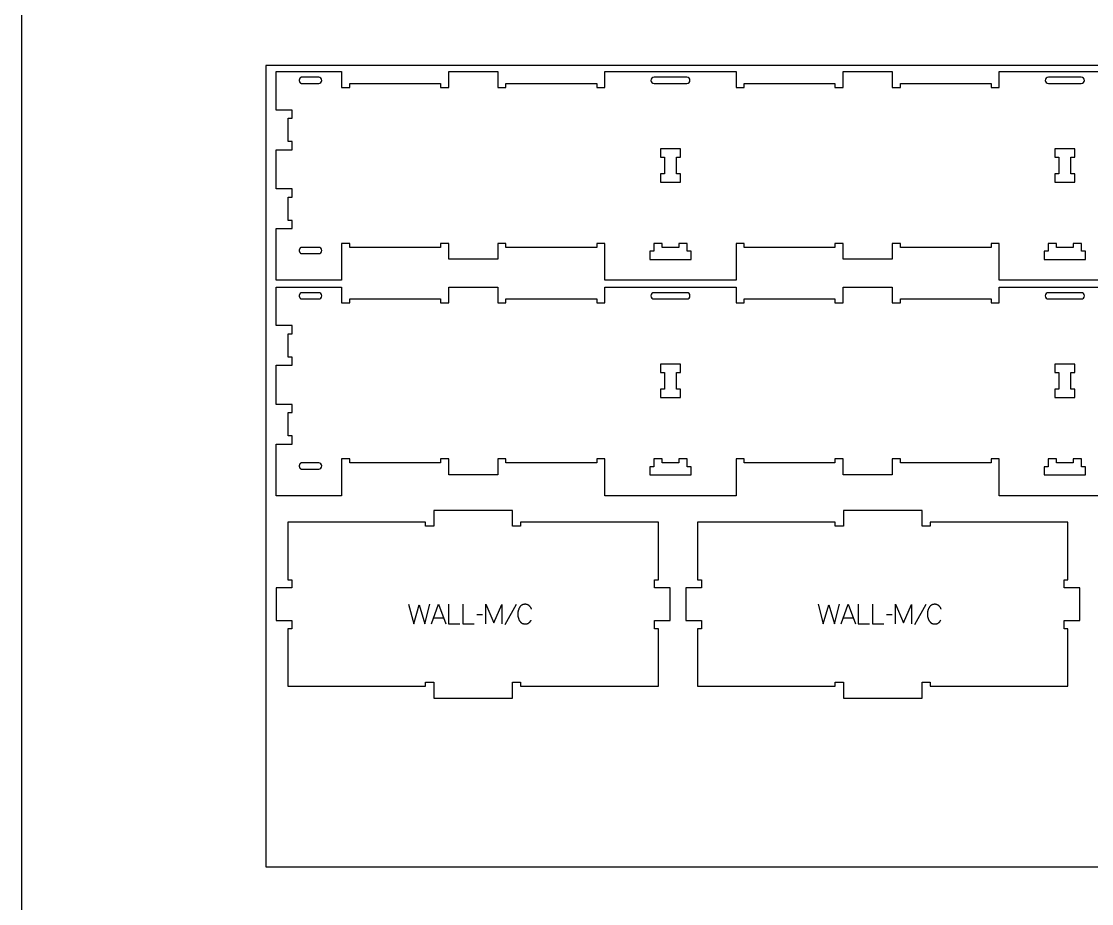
# Model space of a CAD drawing. Extents: x -37379 to -34195, y -10461 to -4867.
# Drawn here: x -37379 to -35751, y -8167 to -6824 of the extents above; entities that cross this region are included whole.
import ezdxf

# ---------------------------------------------------------------- set-up
doc = ezdxf.new("R2010")
doc.units = 0
for name, color, linetype in [('0_SHEET_SPRUCEPLY_2440X122', 1, 'CONTINUOUS'), ('1_ANYTOOL_1MMDEEP_LABELS_S', 2, 'CONTINUOUS'), ('3_ANYTOOL_CUTTHROUGH_INSID', 4, 'CONTINUOUS'), ('4_ANYTOOL_CUTTHROUGH_OUTSI', 5, 'CONTINUOUS'), ('DONOTCUT', 18, 'CONTINUOUS')]:
    doc.layers.add(name, color=color, linetype=linetype)

msp = doc.modelspace()

# ---------------------------------------------------------------- linework, layer by layer
at = {"layer": '0_SHEET_SPRUCEPLY_2440X122'}
msp.add_lwpolyline([(-37007, -6891.2), (-37007, -8111.2), (-34567, -8111.2), (-34567, -6891.2)], close=True, dxfattribs=at)
at = {"layer": '1_ANYTOOL_1MMDEEP_LABELS_S'}
for points in [[(-36789.7, -7711.5), (-36781.9, -7741.5), (-36773.5, -7712.4), (-36765, -7741.5), (-36757.5, -7711.5)], [(-36754.9, -7741.5), (-36744.1, -7711.5), (-36733, -7741.5)], [(-36728.7, -7711.5), (-36728.7, -7741.5), (-36711.6, -7741.5)], [(-36706.9, -7711.5), (-36706.9, -7741.5), (-36689.8, -7741.5)], [(-36672, -7741.5), (-36672, -7711.5), (-36660, -7739.9), (-36648, -7711.6), (-36648, -7741.5)], [(-36626.2, -7712), (-36643.3, -7742.7)], [(-36602.5, -7719), (-36602.7, -7718.6), (-36602.9, -7718.2), (-36603.1, -7717.8), (-36603.3, -7717.4), (-36603.5, -7717.1), (-36603.7, -7716.7), (-36603.9, -7716.4), (-36604.1, -7716), (-36604.3, -7715.7), (-36604.6, -7715.4), (-36604.9, -7715), (-36605.1, -7714.7), (-36605.4, -7714.4), (-36605.7, -7714.2), (-36606, -7713.9), (-36606.3, -7713.6), (-36606.5, -7713.5), (-36606.6, -7713.4), (-36606.8, -7713.2), (-36606.9, -7713.1), (-36607.1, -7713), (-36607.3, -7712.9), (-36607.4, -7712.8), (-36607.6, -7712.7), (-36607.8, -7712.6), (-36608, -7712.5), (-36608.2, -7712.4), (-36608.3, -7712.3), (-36608.5, -7712.2), (-36608.7, -7712.2), (-36608.9, -7712.1), (-36609.1, -7712), (-36609.3, -7712), (-36609.5, -7711.9), (-36609.7, -7711.8), (-36609.9, -7711.8), (-36610.1, -7711.7), (-36610.3, -7711.7), (-36610.5, -7711.7), (-36610.7, -7711.6), (-36610.9, -7711.6), (-36611.1, -7711.6), (-36611.3, -7711.5), (-36611.5, -7711.5), (-36611.7, -7711.5), (-36612, -7711.5), (-36612.2, -7711.5), (-36612.4, -7711.5), (-36612.7, -7711.5), (-36613.1, -7711.5), (-36613.4, -7711.5), (-36613.7, -7711.6), (-36614.1, -7711.6), (-36614.4, -7711.7), (-36614.7, -7711.7), (-36615, -7711.8), (-36615.3, -7711.9), (-36615.6, -7711.9), (-36615.9, -7712), (-36616.2, -7712.1), (-36616.4, -7712.3), (-36616.6, -7712.3), (-36616.7, -7712.4), (-36616.9, -7712.4), (-36617, -7712.5), (-36617.1, -7712.6), (-36617.3, -7712.7), (-36617.4, -7712.7), (-36617.5, -7712.8), (-36617.6, -7712.9), (-36617.8, -7713), (-36617.9, -7713.1), (-36618, -7713.1), (-36618.1, -7713.2), (-36618.3, -7713.3), (-36618.5, -7713.5), (-36618.7, -7713.7), (-36618.9, -7713.9), (-36619.2, -7714.1), (-36619.4, -7714.4), (-36619.6, -7714.6), (-36619.8, -7714.8), (-36620, -7715.1), (-36620.2, -7715.3), (-36620.4, -7715.6), (-36620.6, -7715.9), (-36620.7, -7716.2), (-36621.1, -7716.8), (-36621.4, -7717.4), (-36621.7, -7718), (-36622, -7718.6), (-36622.2, -7719.2), (-36622.5, -7719.8), (-36622.7, -7720.5), (-36622.8, -7721.1), (-36623, -7721.8), (-36623.2, -7722.4), (-36623.3, -7723.1), (-36623.4, -7723.7), (-36623.5, -7724.4), (-36623.5, -7725.1), (-36623.5, -7725.8), (-36623.5, -7726.5), (-36623.5, -7727.2), (-36623.5, -7727.9), (-36623.4, -7728.6), (-36623.4, -7729.2), (-36623.3, -7729.9), (-36623.1, -7730.6), (-36623, -7731.2), (-36622.9, -7731.5), (-36622.8, -7731.9), (-36622.7, -7732.2), (-36622.6, -7732.5), (-36622.5, -7732.8), (-36622.4, -7733.1), (-36622.3, -7733.5), (-36622.2, -7733.8), (-36621.9, -7734.4), (-36621.7, -7735), (-36621.4, -7735.6), (-36621, -7736.2), (-36620.7, -7736.8), (-36620.5, -7737.1), (-36620.3, -7737.4), (-36620.1, -7737.6), (-36619.9, -7737.9), (-36619.7, -7738.1), (-36619.5, -7738.4), (-36619.3, -7738.6), (-36619.1, -7738.8), (-36618.9, -7739.1), (-36618.6, -7739.3), (-36618.4, -7739.5), (-36618.3, -7739.6), (-36618.1, -7739.7), (-36618, -7739.7), (-36617.9, -7739.8), (-36617.8, -7739.9), (-36617.6, -7740), (-36617.5, -7740.1), (-36617.4, -7740.2), (-36617.3, -7740.2), (-36617.1, -7740.3), (-36617, -7740.4), (-36616.8, -7740.5), (-36616.6, -7740.6), (-36616.3, -7740.7), (-36616, -7740.8), (-36615.7, -7740.9), (-36615.4, -7741), (-36615.1, -7741.1), (-36614.8, -7741.2), (-36614.5, -7741.3), (-36614.1, -7741.3), (-36613.8, -7741.4), (-36613.5, -7741.4), (-36613.1, -7741.4), (-36612.8, -7741.5), (-36612.4, -7741.5), (-36612.1, -7741.5), (-36611.7, -7741.5), (-36611.3, -7741.5), (-36611.1, -7741.4), (-36610.9, -7741.4), (-36610.8, -7741.4), (-36610.6, -7741.4), (-36610.4, -7741.4), (-36610.2, -7741.3), (-36610.1, -7741.3), (-36609.9, -7741.3), (-36609.7, -7741.2), (-36609.5, -7741.2), (-36609.4, -7741.1), (-36609.2, -7741.1), (-36609.1, -7741), (-36608.9, -7741), (-36608.7, -7740.9), (-36608.6, -7740.9), (-36608.4, -7740.8), (-36608.3, -7740.7), (-36608.1, -7740.6), (-36608, -7740.6), (-36607.8, -7740.5), (-36607.7, -7740.4), (-36607.5, -7740.3), (-36607.4, -7740.2), (-36607.2, -7740.1), (-36607.1, -7740.1), (-36607, -7740), (-36606.8, -7739.9), (-36606.6, -7739.7), (-36606.3, -7739.4), (-36606.1, -7739.2), (-36605.8, -7739), (-36605.6, -7738.7), (-36605.3, -7738.5), (-36605.1, -7738.3), (-36604.9, -7738), (-36604.6, -7737.7), (-36604.4, -7737.5), (-36604.2, -7737.2), (-36604, -7736.9), (-36603.8, -7736.6), (-36603.6, -7736.3), (-36603.4, -7736), (-36603.2, -7735.7)], [(-36166.5, -7711.5), (-36158.8, -7741.5), (-36150.3, -7712.4), (-36141.8, -7741.5), (-36134.3, -7711.5)], [(-36131.8, -7741.5), (-36120.9, -7711.5), (-36109.8, -7741.5)], [(-36105.5, -7711.5), (-36105.5, -7741.5), (-36088.4, -7741.5)], [(-36083.7, -7711.5), (-36083.7, -7741.5), (-36066.6, -7741.5)], [(-36048.8, -7741.5), (-36048.8, -7711.5), (-36036.8, -7739.9), (-36024.8, -7711.6), (-36024.8, -7741.5)], [(-36003, -7712), (-36020.2, -7742.7)], [(-35979.4, -7719), (-35979.5, -7718.6), (-35979.7, -7718.2), (-35979.9, -7717.8), (-35980.1, -7717.4), (-35980.3, -7717.1), (-35980.5, -7716.7), (-35980.7, -7716.4), (-35980.9, -7716), (-35981.2, -7715.7), (-35981.4, -7715.4), (-35981.7, -7715), (-35981.9, -7714.7), (-35982.2, -7714.4), (-35982.5, -7714.2), (-35982.8, -7713.9), (-35983.1, -7713.6), (-35983.3, -7713.5), (-35983.4, -7713.4), (-35983.6, -7713.2), (-35983.7, -7713.1), (-35983.9, -7713), (-35984.1, -7712.9), (-35984.3, -7712.8), (-35984.4, -7712.7), (-35984.6, -7712.6), (-35984.8, -7712.5), (-35985, -7712.4), (-35985.1, -7712.3), (-35985.3, -7712.2), (-35985.5, -7712.2), (-35985.7, -7712.1), (-35985.9, -7712), (-35986.1, -7712), (-35986.3, -7711.9), (-35986.5, -7711.8), (-35986.7, -7711.8), (-35986.9, -7711.7), (-35987.1, -7711.7), (-35987.3, -7711.7), (-35987.5, -7711.6), (-35987.7, -7711.6), (-35987.9, -7711.6), (-35988.1, -7711.5), (-35988.3, -7711.5), (-35988.5, -7711.5), (-35988.8, -7711.5), (-35989, -7711.5), (-35989.2, -7711.5), (-35989.6, -7711.5), (-35989.9, -7711.5), (-35990.2, -7711.5), (-35990.6, -7711.6), (-35990.9, -7711.6), (-35991.2, -7711.7), (-35991.5, -7711.7), (-35991.8, -7711.8), (-35992.1, -7711.9), (-35992.4, -7711.9), (-35992.7, -7712), (-35993, -7712.1), (-35993.3, -7712.3), (-35993.4, -7712.3), (-35993.5, -7712.4), (-35993.7, -7712.4), (-35993.8, -7712.5), (-35993.9, -7712.6), (-35994.1, -7712.7), (-35994.2, -7712.7), (-35994.3, -7712.8), (-35994.4, -7712.9), (-35994.6, -7713), (-35994.7, -7713.1), (-35994.8, -7713.1), (-35994.9, -7713.2), (-35995.1, -7713.3), (-35995.3, -7713.5), (-35995.5, -7713.7), (-35995.8, -7713.9), (-35996, -7714.1), (-35996.2, -7714.4), (-35996.4, -7714.6), (-35996.6, -7714.8), (-35996.8, -7715.1), (-35997, -7715.3), (-35997.2, -7715.6), (-35997.4, -7715.9), (-35997.5, -7716.2), (-35997.9, -7716.8), (-35998.2, -7717.4), (-35998.5, -7718), (-35998.8, -7718.6), (-35999, -7719.2), (-35999.3, -7719.8), (-35999.5, -7720.5), (-35999.7, -7721.1), (-35999.8, -7721.8), (-36000, -7722.4), (-36000.1, -7723.1), (-36000.2, -7723.7), (-36000.3, -7724.4), (-36000.3, -7725.1), (-36000.3, -7725.8), (-36000.4, -7726.5), (-36000.3, -7727.2), (-36000.3, -7727.9), (-36000.3, -7728.6), (-36000.2, -7729.2), (-36000.1, -7729.9), (-36000, -7730.6), (-35999.8, -7731.2), (-35999.7, -7731.5), (-35999.6, -7731.9), (-35999.5, -7732.2), (-35999.5, -7732.5), (-35999.3, -7732.8), (-35999.2, -7733.1), (-35999.1, -7733.5), (-35999, -7733.8), (-35998.8, -7734.4), (-35998.5, -7735), (-35998.2, -7735.6), (-35997.8, -7736.2), (-35997.5, -7736.8), (-35997.3, -7737.1), (-35997.1, -7737.4), (-35996.9, -7737.6), (-35996.7, -7737.9), (-35996.5, -7738.1), (-35996.3, -7738.4), (-35996.1, -7738.6), (-35995.9, -7738.8), (-35995.7, -7739.1), (-35995.4, -7739.3), (-35995.2, -7739.5), (-35995.1, -7739.6), (-35995, -7739.7), (-35994.8, -7739.7), (-35994.7, -7739.8), (-35994.6, -7739.9), (-35994.4, -7740), (-35994.3, -7740.1), (-35994.2, -7740.2), (-35994.1, -7740.2), (-35993.9, -7740.3), (-35993.8, -7740.4), (-35993.6, -7740.5), (-35993.4, -7740.6), (-35993.1, -7740.7), (-35992.8, -7740.8), (-35992.5, -7740.9), (-35992.2, -7741), (-35991.9, -7741.1), (-35991.6, -7741.2), (-35991.3, -7741.3), (-35990.9, -7741.3), (-35990.6, -7741.4), (-35990.3, -7741.4), (-35989.9, -7741.4), (-35989.6, -7741.5), (-35989.2, -7741.5), (-35988.9, -7741.5), (-35988.5, -7741.5), (-35988.1, -7741.5), (-35987.9, -7741.4), (-35987.7, -7741.4), (-35987.6, -7741.4), (-35987.4, -7741.4), (-35987.2, -7741.4), (-35987, -7741.3), (-35986.9, -7741.3), (-35986.7, -7741.3), (-35986.5, -7741.2), (-35986.3, -7741.2), (-35986.2, -7741.1), (-35986, -7741.1), (-35985.9, -7741), (-35985.7, -7741), (-35985.5, -7740.9), (-35985.4, -7740.9), (-35985.2, -7740.8), (-35985.1, -7740.7), (-35984.9, -7740.6), (-35984.8, -7740.6), (-35984.6, -7740.5), (-35984.5, -7740.4), (-35984.3, -7740.3), (-35984.2, -7740.2), (-35984, -7740.1), (-35983.9, -7740.1), (-35983.8, -7740), (-35983.6, -7739.9), (-35983.4, -7739.7), (-35983.1, -7739.4), (-35982.9, -7739.2), (-35982.6, -7739), (-35982.4, -7738.7), (-35982.1, -7738.5), (-35981.9, -7738.3), (-35981.7, -7738), (-35981.4, -7737.7), (-35981.2, -7737.5), (-35981, -7737.2), (-35980.8, -7736.9), (-35980.6, -7736.6), (-35980.4, -7736.3), (-35980.2, -7736), (-35980, -7735.7)], [(-36751.5, -7731.9), (-36736.6, -7731.9)], [(-36677.2, -7727.6), (-36685.9, -7727.7)], [(-36128.3, -7731.9), (-36113.4, -7731.9)], [(-36054, -7727.6), (-36062.8, -7727.7)]]:
    msp.add_lwpolyline(points, dxfattribs=at)
at = {"layer": '3_ANYTOOL_CUTTHROUGH_INSID', "color": 4}
for points in [[(-36926.3, -6909.2), (-36952, -6909.2), (-36952.1, -6909.2), (-36952.2, -6909.2), (-36952.3, -6909.2), (-36952.4, -6909.2), (-36952.5, -6909.2), (-36952.6, -6909.2), (-36952.7, -6909.3), (-36952.8, -6909.3), (-36952.9, -6909.3), (-36953, -6909.3), (-36953.1, -6909.4), (-36953.2, -6909.4), (-36953.3, -6909.4), (-36953.4, -6909.5), (-36953.5, -6909.5), (-36953.6, -6909.5), (-36953.7, -6909.6), (-36953.7, -6909.6), (-36953.8, -6909.7), (-36953.9, -6909.7), (-36954, -6909.8), (-36954.1, -6909.9), (-36954.2, -6909.9), (-36954.3, -6910), (-36954.4, -6910.1), (-36954.5, -6910.1), (-36954.5, -6910.2), (-36954.6, -6910.3), (-36954.7, -6910.4), (-36954.8, -6910.5), (-36954.8, -6910.5), (-36954.9, -6910.6), (-36955, -6910.7), (-36955, -6910.8), (-36955.1, -6910.9), (-36955.2, -6911), (-36955.2, -6911.1), (-36955.3, -6911.2), (-36955.4, -6911.3), (-36955.4, -6911.4), (-36955.5, -6911.5), (-36955.5, -6911.6), (-36955.6, -6911.7), (-36955.6, -6911.8), (-36955.6, -6911.9), (-36955.7, -6912), (-36955.7, -6912.1), (-36955.8, -6912.2), (-36955.8, -6912.3), (-36955.8, -6912.4), (-36955.8, -6912.5), (-36955.9, -6912.6), (-36955.9, -6912.8), (-36955.9, -6912.9), (-36955.9, -6913), (-36956, -6913.1), (-36956, -6913.2), (-36956, -6913.3), (-36956, -6913.4), (-36956, -6913.5), (-36956, -6913.6), (-36956, -6913.7), (-36956, -6913.8), (-36956, -6913.9), (-36956, -6914), (-36956, -6914.1), (-36956, -6914.3), (-36956, -6914.4), (-36956, -6914.5), (-36956, -6914.6), (-36956, -6914.7), (-36956, -6914.8), (-36955.9, -6914.9), (-36955.9, -6915), (-36955.9, -6915.1), (-36955.9, -6915.2), (-36955.8, -6915.3), (-36955.8, -6915.4), (-36955.8, -6915.5), (-36955.8, -6915.7), (-36955.7, -6915.8), (-36955.7, -6915.9), (-36955.6, -6916), (-36955.6, -6916.1), (-36955.6, -6916.2), (-36955.5, -6916.3), (-36955.5, -6916.4), (-36955.4, -6916.5), (-36955.4, -6916.6), (-36955.3, -6916.7), (-36955.2, -6916.8), (-36955.2, -6916.9), (-36955.1, -6917), (-36955, -6917.1), (-36955, -6917.2), (-36954.9, -6917.2), (-36954.8, -6917.3), (-36954.8, -6917.4), (-36954.7, -6917.5), (-36954.6, -6917.6), (-36954.5, -6917.7), (-36954.5, -6917.7), (-36954.4, -6917.8), (-36954.3, -6917.9), (-36954.2, -6917.9), (-36954.1, -6918), (-36954, -6918.1), (-36953.9, -6918.1), (-36953.8, -6918.2), (-36953.7, -6918.2), (-36953.7, -6918.3), (-36953.6, -6918.3), (-36953.5, -6918.4), (-36953.4, -6918.4), (-36953.3, -6918.5), (-36953.2, -6918.5), (-36953.1, -6918.5), (-36953, -6918.5), (-36952.9, -6918.6), (-36952.8, -6918.6), (-36952.7, -6918.6), (-36952.6, -6918.6), (-36952.5, -6918.7), (-36952.4, -6918.7), (-36952.3, -6918.7), (-36952.2, -6918.7), (-36952.1, -6918.7), (-36952, -6918.7), (-36926.3, -6918.7, 1)], [(-36366.3, -6909.2), (-36416.3, -6909.2, 1), (-36416.3, -6918.7), (-36366.3, -6918.7, 1)], [(-35766.3, -6909.2), (-35816.3, -6909.2, 1), (-35816.3, -6918.7), (-35766.3, -6918.7, 1)], [(-36926.3, -7177.7, 1), (-36926.3, -7168.2), (-36952, -7168.2), (-36952.1, -7168.2), (-36952.2, -7168.2), (-36952.3, -7168.2), (-36952.4, -7168.2), (-36952.5, -7168.2), (-36952.6, -7168.2), (-36952.7, -7168.3), (-36952.8, -7168.3), (-36952.9, -7168.3), (-36953, -7168.3), (-36953.1, -7168.4), (-36953.2, -7168.4), (-36953.3, -7168.4), (-36953.4, -7168.5), (-36953.5, -7168.5), (-36953.6, -7168.5), (-36953.7, -7168.6), (-36953.7, -7168.6), (-36953.8, -7168.7), (-36953.9, -7168.7), (-36954, -7168.8), (-36954.1, -7168.9), (-36954.2, -7168.9), (-36954.3, -7169), (-36954.4, -7169.1), (-36954.5, -7169.1), (-36954.5, -7169.2), (-36954.6, -7169.3), (-36954.7, -7169.4), (-36954.8, -7169.5), (-36954.8, -7169.5), (-36954.9, -7169.6), (-36955, -7169.7), (-36955, -7169.8), (-36955.1, -7169.9), (-36955.2, -7170), (-36955.2, -7170.1), (-36955.3, -7170.2), (-36955.4, -7170.3), (-36955.4, -7170.4), (-36955.5, -7170.5), (-36955.5, -7170.6), (-36955.6, -7170.7), (-36955.6, -7170.8), (-36955.6, -7170.9), (-36955.7, -7171), (-36955.7, -7171.1), (-36955.8, -7171.2), (-36955.8, -7171.3), (-36955.8, -7171.4), (-36955.8, -7171.5), (-36955.9, -7171.6), (-36955.9, -7171.8), (-36955.9, -7171.9), (-36955.9, -7172), (-36956, -7172.1), (-36956, -7172.2), (-36956, -7172.3), (-36956, -7172.4), (-36956, -7172.5), (-36956, -7172.6), (-36956, -7172.7), (-36956, -7172.8), (-36956, -7172.9), (-36956, -7173), (-36956, -7173.1), (-36956, -7173.3), (-36956, -7173.4), (-36956, -7173.5), (-36956, -7173.6), (-36956, -7173.7), (-36956, -7173.8), (-36955.9, -7173.9), (-36955.9, -7174), (-36955.9, -7174.1), (-36955.9, -7174.2), (-36955.8, -7174.3), (-36955.8, -7174.4), (-36955.8, -7174.5), (-36955.8, -7174.7), (-36955.7, -7174.8), (-36955.7, -7174.9), (-36955.6, -7175), (-36955.6, -7175.1), (-36955.6, -7175.2), (-36955.5, -7175.3), (-36955.5, -7175.4), (-36955.4, -7175.5), (-36955.4, -7175.6), (-36955.3, -7175.7), (-36955.2, -7175.8), (-36955.2, -7175.9), (-36955.1, -7176), (-36955, -7176.1), (-36955, -7176.2), (-36954.9, -7176.2), (-36954.8, -7176.3), (-36954.8, -7176.4), (-36954.7, -7176.5), (-36954.6, -7176.6), (-36954.5, -7176.7), (-36954.5, -7176.7), (-36954.4, -7176.8), (-36954.3, -7176.9), (-36954.2, -7176.9), (-36954.1, -7177), (-36954, -7177.1), (-36953.9, -7177.1), (-36953.8, -7177.2), (-36953.7, -7177.2), (-36953.7, -7177.3), (-36953.6, -7177.3), (-36953.5, -7177.4), (-36953.4, -7177.4), (-36953.3, -7177.5), (-36953.2, -7177.5), (-36953.1, -7177.5), (-36953, -7177.5), (-36952.9, -7177.6), (-36952.8, -7177.6), (-36952.7, -7177.6), (-36952.6, -7177.6), (-36952.5, -7177.7), (-36952.4, -7177.7), (-36952.3, -7177.7), (-36952.2, -7177.7), (-36952.1, -7177.7), (-36952, -7177.7)], [(-36926.3, -7237.2), (-36952, -7237.2), (-36952.1, -7237.2), (-36952.2, -7237.2), (-36952.3, -7237.2), (-36952.4, -7237.2), (-36952.5, -7237.2), (-36952.6, -7237.2), (-36952.7, -7237.3), (-36952.8, -7237.3), (-36952.9, -7237.3), (-36953, -7237.3), (-36953.1, -7237.4), (-36953.2, -7237.4), (-36953.3, -7237.4), (-36953.4, -7237.5), (-36953.5, -7237.5), (-36953.6, -7237.5), (-36953.7, -7237.6), (-36953.7, -7237.6), (-36953.8, -7237.7), (-36953.9, -7237.7), (-36954, -7237.8), (-36954.1, -7237.9), (-36954.2, -7237.9), (-36954.3, -7238), (-36954.4, -7238.1), (-36954.5, -7238.1), (-36954.5, -7238.2), (-36954.6, -7238.3), (-36954.7, -7238.4), (-36954.8, -7238.5), (-36954.8, -7238.5), (-36954.9, -7238.6), (-36955, -7238.7), (-36955, -7238.8), (-36955.1, -7238.9), (-36955.2, -7239), (-36955.2, -7239.1), (-36955.3, -7239.2), (-36955.4, -7239.3), (-36955.4, -7239.4), (-36955.5, -7239.5), (-36955.5, -7239.6), (-36955.6, -7239.7), (-36955.6, -7239.8), (-36955.6, -7239.9), (-36955.7, -7240), (-36955.7, -7240.1), (-36955.8, -7240.2), (-36955.8, -7240.3), (-36955.8, -7240.4), (-36955.8, -7240.5), (-36955.9, -7240.6), (-36955.9, -7240.8), (-36955.9, -7240.9), (-36955.9, -7241), (-36956, -7241.1), (-36956, -7241.2), (-36956, -7241.3), (-36956, -7241.4), (-36956, -7241.5), (-36956, -7241.6), (-36956, -7241.7), (-36956, -7241.8), (-36956, -7241.9), (-36956, -7242), (-36956, -7242.1), (-36956, -7242.3), (-36956, -7242.4), (-36956, -7242.5), (-36956, -7242.6), (-36956, -7242.7), (-36956, -7242.8), (-36955.9, -7242.9), (-36955.9, -7243), (-36955.9, -7243.1), (-36955.9, -7243.2), (-36955.8, -7243.3), (-36955.8, -7243.4), (-36955.8, -7243.5), (-36955.8, -7243.7), (-36955.7, -7243.8), (-36955.7, -7243.9), (-36955.6, -7244), (-36955.6, -7244.1), (-36955.6, -7244.2), (-36955.5, -7244.3), (-36955.5, -7244.4), (-36955.4, -7244.5), (-36955.4, -7244.6), (-36955.3, -7244.7), (-36955.2, -7244.8), (-36955.2, -7244.9), (-36955.1, -7245), (-36955, -7245.1), (-36955, -7245.2), (-36954.9, -7245.2), (-36954.8, -7245.3), (-36954.8, -7245.4), (-36954.7, -7245.5), (-36954.6, -7245.6), (-36954.5, -7245.7), (-36954.5, -7245.7), (-36954.4, -7245.8), (-36954.3, -7245.9), (-36954.2, -7245.9), (-36954.1, -7246), (-36954, -7246.1), (-36953.9, -7246.1), (-36953.8, -7246.2), (-36953.7, -7246.2), (-36953.7, -7246.3), (-36953.6, -7246.3), (-36953.5, -7246.4), (-36953.4, -7246.4), (-36953.3, -7246.5), (-36953.2, -7246.5), (-36953.1, -7246.5), (-36953, -7246.5), (-36952.9, -7246.6), (-36952.8, -7246.6), (-36952.7, -7246.6), (-36952.6, -7246.6), (-36952.5, -7246.7), (-36952.4, -7246.7), (-36952.3, -7246.7), (-36952.2, -7246.7), (-36952.1, -7246.7), (-36952, -7246.7), (-36926.3, -7246.7, 1)], [(-36366.3, -7237.2), (-36416.3, -7237.2, 1), (-36416.3, -7246.7), (-36366.3, -7246.7, 1)], [(-35766.3, -7237.2), (-35816.3, -7237.2, 1), (-35816.3, -7246.7), (-35766.3, -7246.7, 1)], [(-36926.3, -7505.7, 1), (-36926.3, -7496.2), (-36952, -7496.2), (-36952.1, -7496.2), (-36952.2, -7496.2), (-36952.3, -7496.2), (-36952.4, -7496.2), (-36952.5, -7496.2), (-36952.6, -7496.2), (-36952.7, -7496.3), (-36952.8, -7496.3), (-36952.9, -7496.3), (-36953, -7496.3), (-36953.1, -7496.4), (-36953.2, -7496.4), (-36953.3, -7496.4), (-36953.4, -7496.5), (-36953.5, -7496.5), (-36953.6, -7496.5), (-36953.7, -7496.6), (-36953.7, -7496.6), (-36953.8, -7496.7), (-36953.9, -7496.7), (-36954, -7496.8), (-36954.1, -7496.9), (-36954.2, -7496.9), (-36954.3, -7497), (-36954.4, -7497.1), (-36954.5, -7497.1), (-36954.5, -7497.2), (-36954.6, -7497.3), (-36954.7, -7497.4), (-36954.8, -7497.5), (-36954.8, -7497.5), (-36954.9, -7497.6), (-36955, -7497.7), (-36955, -7497.8), (-36955.1, -7497.9), (-36955.2, -7498), (-36955.2, -7498.1), (-36955.3, -7498.2), (-36955.4, -7498.3), (-36955.4, -7498.4), (-36955.5, -7498.5), (-36955.5, -7498.6), (-36955.6, -7498.7), (-36955.6, -7498.8), (-36955.6, -7498.9), (-36955.7, -7499), (-36955.7, -7499.1), (-36955.8, -7499.2), (-36955.8, -7499.3), (-36955.8, -7499.4), (-36955.8, -7499.5), (-36955.9, -7499.6), (-36955.9, -7499.8), (-36955.9, -7499.9), (-36955.9, -7500), (-36956, -7500.1), (-36956, -7500.2), (-36956, -7500.3), (-36956, -7500.4), (-36956, -7500.5), (-36956, -7500.6), (-36956, -7500.7), (-36956, -7500.8), (-36956, -7500.9), (-36956, -7501), (-36956, -7501.1), (-36956, -7501.3), (-36956, -7501.4), (-36956, -7501.5), (-36956, -7501.6), (-36956, -7501.7), (-36956, -7501.8), (-36955.9, -7501.9), (-36955.9, -7502), (-36955.9, -7502.1), (-36955.9, -7502.2), (-36955.8, -7502.3), (-36955.8, -7502.4), (-36955.8, -7502.5), (-36955.8, -7502.7), (-36955.7, -7502.8), (-36955.7, -7502.9), (-36955.6, -7503), (-36955.6, -7503.1), (-36955.6, -7503.2), (-36955.5, -7503.3), (-36955.5, -7503.4), (-36955.4, -7503.5), (-36955.4, -7503.6), (-36955.3, -7503.7), (-36955.2, -7503.8), (-36955.2, -7503.9), (-36955.1, -7504), (-36955, -7504.1), (-36955, -7504.2), (-36954.9, -7504.2), (-36954.8, -7504.3), (-36954.8, -7504.4), (-36954.7, -7504.5), (-36954.6, -7504.6), (-36954.5, -7504.7), (-36954.5, -7504.7), (-36954.4, -7504.8), (-36954.3, -7504.9), (-36954.2, -7504.9), (-36954.1, -7505), (-36954, -7505.1), (-36953.9, -7505.1), (-36953.8, -7505.2), (-36953.7, -7505.2), (-36953.7, -7505.3), (-36953.6, -7505.3), (-36953.5, -7505.4), (-36953.4, -7505.4), (-36953.3, -7505.5), (-36953.2, -7505.5), (-36953.1, -7505.5), (-36953, -7505.5), (-36952.9, -7505.6), (-36952.8, -7505.6), (-36952.7, -7505.6), (-36952.6, -7505.6), (-36952.5, -7505.7), (-36952.4, -7505.7), (-36952.3, -7505.7), (-36952.2, -7505.7), (-36952.1, -7505.7), (-36952, -7505.7)]]:
    msp.add_lwpolyline(points, format="xyb", close=True, dxfattribs=at)
for points in [[(-36382, -7056.2), (-36382, -7030.7), (-36376, -7030.7), (-36376, -7018.2), (-36406.5, -7018.2), (-36406.5, -7030.7), (-36400.5, -7030.7), (-36400.5, -7056.2), (-36406.5, -7056.2), (-36406.5, -7068.7), (-36376, -7068.7), (-36376, -7056.2)], [(-35782, -7056.2), (-35782, -7030.7), (-35776, -7030.7), (-35776, -7018.2), (-35806.5, -7018.2), (-35806.5, -7030.7), (-35800.5, -7030.7), (-35800.5, -7056.2), (-35806.5, -7056.2), (-35806.5, -7068.7), (-35776, -7068.7), (-35776, -7056.2)], [(-36404, -7168.2), (-36404, -7162.2), (-36416.5, -7162.2), (-36416.5, -7174.2), (-36422.5, -7174.2), (-36422.5, -7186.7), (-36360, -7186.7), (-36360, -7174.2), (-36366, -7174.2), (-36366, -7162.2), (-36378.5, -7162.2), (-36378.5, -7168.2)], [(-35804, -7168.2), (-35804, -7162.2), (-35816.5, -7162.2), (-35816.5, -7174.2), (-35822.5, -7174.2), (-35822.5, -7186.7), (-35760, -7186.7), (-35760, -7174.2), (-35766, -7174.2), (-35766, -7162.2), (-35778.5, -7162.2), (-35778.5, -7168.2)], [(-36382, -7384.2), (-36382, -7358.7), (-36376, -7358.7), (-36376, -7346.2), (-36406.5, -7346.2), (-36406.5, -7358.7), (-36400.5, -7358.7), (-36400.5, -7384.2), (-36406.5, -7384.2), (-36406.5, -7396.7), (-36376, -7396.7), (-36376, -7384.2)], [(-35782, -7384.2), (-35782, -7358.7), (-35776, -7358.7), (-35776, -7346.2), (-35806.5, -7346.2), (-35806.5, -7358.7), (-35800.5, -7358.7), (-35800.5, -7384.2), (-35806.5, -7384.2), (-35806.5, -7396.7), (-35776, -7396.7), (-35776, -7384.2)], [(-36404, -7496.2), (-36404, -7490.2), (-36416.5, -7490.2), (-36416.5, -7502.2), (-36422.5, -7502.2), (-36422.5, -7514.7), (-36360, -7514.7), (-36360, -7502.2), (-36366, -7502.2), (-36366, -7490.2), (-36378.5, -7490.2), (-36378.5, -7496.2)], [(-35804, -7496.2), (-35804, -7490.2), (-35816.5, -7490.2), (-35816.5, -7502.2), (-35822.5, -7502.2), (-35822.5, -7514.7), (-35760, -7514.7), (-35760, -7502.2), (-35766, -7502.2), (-35766, -7490.2), (-35778.5, -7490.2), (-35778.5, -7496.2)]]:
    msp.add_lwpolyline(points, close=True, dxfattribs=at)
at = {"layer": '4_ANYTOOL_CUTTHROUGH_OUTSI', "color": 5}
for points in [[(-35691.5, -7218.2), (-35891, -7218.2), (-35891, -7162.2), (-35903.5, -7162.2), (-35903.5, -7168.2), (-36041.5, -7168.2), (-36041.5, -7162.2), (-36054, -7162.2), (-36054, -7186.2), (-36128.5, -7186.2), (-36128.5, -7162.2), (-36141, -7162.2), (-36141, -7168.2), (-36279, -7168.2), (-36279, -7162.2), (-36291.5, -7162.2), (-36291.5, -7218.2), (-36491, -7218.2), (-36491, -7162.2), (-36503.5, -7162.2), (-36503.5, -7168.2), (-36641.5, -7168.2), (-36641.5, -7162.2), (-36654, -7162.2), (-36654, -7186.2), (-36728.5, -7186.2), (-36728.5, -7162.2), (-36741, -7162.2), (-36741, -7168.2), (-36879, -7168.2), (-36879, -7162.2), (-36891.5, -7162.2), (-36891.5, -7218.2), (-36991, -7218.2), (-36991, -7198.4), (-36991, -7186.4), (-36991, -7139.7), (-36967, -7139.7), (-36967, -7127.2), (-36973, -7127.2), (-36973, -7091.7), (-36967, -7091.7), (-36967, -7079.2), (-36991, -7079.2), (-36991, -7019.7), (-36967, -7019.7), (-36967, -7007.2), (-36973, -7007.2), (-36973, -6971.7), (-36967, -6971.7), (-36967, -6959.2), (-36991, -6959.2), (-36991, -6900.7), (-36891.5, -6900.7), (-36891.5, -6924.7), (-36879, -6924.7), (-36879, -6918.7), (-36741, -6918.7), (-36741, -6924.7), (-36728.5, -6924.7), (-36728.5, -6900.7), (-36654, -6900.7), (-36654, -6924.7), (-36641.5, -6924.7), (-36641.5, -6918.7), (-36503.5, -6918.7), (-36503.5, -6924.7), (-36491, -6924.7), (-36491, -6900.7), (-36291.5, -6900.7), (-36291.5, -6924.7), (-36279, -6924.7), (-36279, -6918.7), (-36141, -6918.7), (-36141, -6924.7), (-36128.5, -6924.7), (-36128.5, -6900.7), (-36054, -6900.7), (-36054, -6924.7), (-36041.5, -6924.7), (-36041.5, -6918.7), (-35903.5, -6918.7), (-35903.5, -6924.7), (-35891, -6924.7), (-35891, -6900.7), (-35691.5, -6900.7)], [(-35691.5, -7546.2), (-35891, -7546.2), (-35891, -7490.2), (-35903.5, -7490.2), (-35903.5, -7496.2), (-36041.5, -7496.2), (-36041.5, -7490.2), (-36054, -7490.2), (-36054, -7514.2), (-36128.5, -7514.2), (-36128.5, -7490.2), (-36141, -7490.2), (-36141, -7496.2), (-36279, -7496.2), (-36279, -7490.2), (-36291.5, -7490.2), (-36291.5, -7546.2), (-36491, -7546.2), (-36491, -7490.2), (-36503.5, -7490.2), (-36503.5, -7496.2), (-36641.5, -7496.2), (-36641.5, -7490.2), (-36654, -7490.2), (-36654, -7514.2), (-36728.5, -7514.2), (-36728.5, -7490.2), (-36741, -7490.2), (-36741, -7496.2), (-36879, -7496.2), (-36879, -7490.2), (-36891.5, -7490.2), (-36891.5, -7546.2), (-36991, -7546.2), (-36991, -7526.4), (-36991, -7514.4), (-36991, -7467.7), (-36967, -7467.7), (-36967, -7455.2), (-36973, -7455.2), (-36973, -7419.7), (-36967, -7419.7), (-36967, -7407.2), (-36991, -7407.2), (-36991, -7347.7), (-36967, -7347.7), (-36967, -7335.2), (-36973, -7335.2), (-36973, -7299.7), (-36967, -7299.7), (-36967, -7287.2), (-36991, -7287.2), (-36991, -7228.7), (-36891.5, -7228.7), (-36891.5, -7252.7), (-36879, -7252.7), (-36879, -7246.7), (-36741, -7246.7), (-36741, -7252.7), (-36728.5, -7252.7), (-36728.5, -7228.7), (-36654, -7228.7), (-36654, -7252.7), (-36641.5, -7252.7), (-36641.5, -7246.7), (-36503.5, -7246.7), (-36503.5, -7252.7), (-36491, -7252.7), (-36491, -7228.7), (-36291.5, -7228.7), (-36291.5, -7252.7), (-36279, -7252.7), (-36279, -7246.7), (-36141, -7246.7), (-36141, -7252.7), (-36128.5, -7252.7), (-36128.5, -7228.7), (-36054, -7228.7), (-36054, -7252.7), (-36041.5, -7252.7), (-36041.5, -7246.7), (-35903.5, -7246.7), (-35903.5, -7252.7), (-35891, -7252.7), (-35891, -7228.7), (-35691.5, -7228.7)]]:
    msp.add_lwpolyline(points, dxfattribs=at)
for points in [[(-36619.2, -7836.2), (-36409.7, -7836.2), (-36409.7, -7748.7), (-36415.7, -7748.7), (-36415.7, -7736.2), (-36391.7, -7736.2), (-36391.7, -7686.7), (-36415.7, -7686.7), (-36415.7, -7674.2), (-36409.7, -7674.2), (-36409.7, -7586.7), (-36619.2, -7586.7), (-36619.2, -7592.7), (-36631.7, -7592.7), (-36631.7, -7568.7), (-36751.2, -7568.7), (-36751.2, -7592.7), (-36763.7, -7592.7), (-36763.7, -7586.7), (-36973.2, -7586.7), (-36973.2, -7674.2), (-36967.2, -7674.2), (-36967.2, -7686.7), (-36991.2, -7686.7), (-36991.2, -7736.2), (-36967.2, -7736.2), (-36967.2, -7748.7), (-36973.2, -7748.7), (-36973.2, -7836.2), (-36763.7, -7836.2), (-36763.7, -7830.2), (-36751.2, -7830.2), (-36751.2, -7854.2), (-36631.7, -7854.2), (-36631.7, -7830.2), (-36619.2, -7830.2)], [(-35996, -7836.2), (-35786.5, -7836.2), (-35786.5, -7748.7), (-35792.5, -7748.7), (-35792.5, -7736.2), (-35768.5, -7736.2), (-35768.5, -7686.7), (-35792.5, -7686.7), (-35792.5, -7674.2), (-35786.5, -7674.2), (-35786.5, -7586.7), (-35996, -7586.7), (-35996, -7592.7), (-36008.5, -7592.7), (-36008.5, -7568.7), (-36128, -7568.7), (-36128, -7592.7), (-36140.5, -7592.7), (-36140.5, -7586.7), (-36350, -7586.7), (-36350, -7674.2), (-36344, -7674.2), (-36344, -7686.7), (-36368, -7686.7), (-36368, -7736.2), (-36344, -7736.2), (-36344, -7748.7), (-36350, -7748.7), (-36350, -7836.2), (-36140.5, -7836.2), (-36140.5, -7830.2), (-36128, -7830.2), (-36128, -7854.2), (-36008.5, -7854.2), (-36008.5, -7830.2), (-35996, -7830.2)]]:
    msp.add_lwpolyline(points, close=True, dxfattribs=at)
at = {"layer": 'DONOTCUT'}
msp.add_lwpolyline([(-37378.7, -10460.6), (-34195.3, -10460.6), (-34195.3, -4867.2), (-37378.7, -4867.2)], close=True, dxfattribs=at)

doc.saveas('drawing.dxf')
